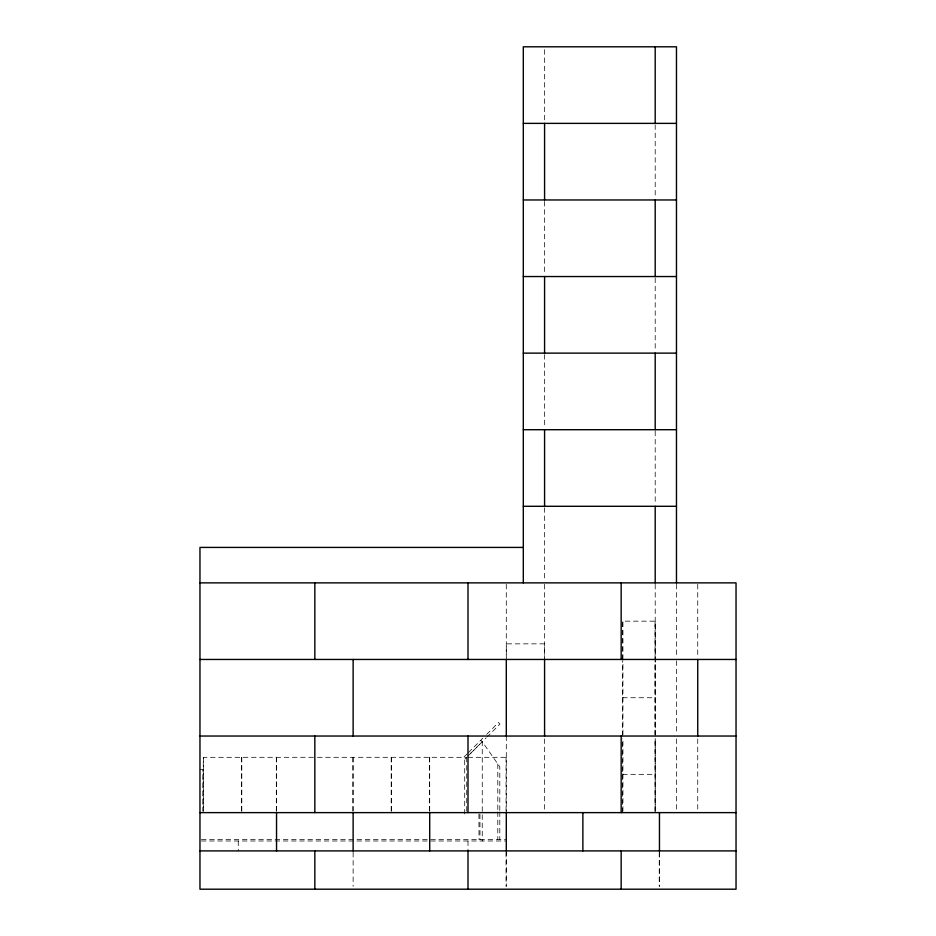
<?xml version="1.0" encoding="UTF-8"?>
<svg xmlns="http://www.w3.org/2000/svg" width="936" height="936" viewBox="0 0 936 936"><rect width="100%" height="100%" fill="white"/><g stroke="black" fill="none" stroke-linecap="round" stroke-linejoin="round"><path stroke-width="0.7" stroke-dasharray="4.68 3.51" d="M464.701 814.039L464.701 759.318L466.654 757.364M506.294 659.459L506.294 643.851L544.577 643.851L544.577 658.031M622.604 812.623L622.604 738.878M622.604 736.035L622.604 660.875M622.604 659.459L622.604 621.165L655.2 621.165L655.2 734.596M622.943 811.196L622.943 738.878M622.943 734.62L622.943 660.875M622.943 659.459L622.943 621.165M655.06 811.196L655.06 738.878M655.06 734.62L655.06 660.875M655.06 659.459L655.06 621.165M655.2 812.623L655.2 738.878L655.2 811.173M655.2 736.035L655.2 660.875M470.551 753.457L482.251 741.71L480.753 740.271M467.333 753.691L463.203 757.821L464.701 759.318L466.771 757.259M468.363 752.661L482.719 738.305M486.65 734.374L498.443 722.569L499.953 724.078L487.165 736.854M467.801 756.23L486.182 737.837M622.604 697.741L655.2 697.741M313.42 757.306L203.287 757.306L203.287 811.161M317.444 757.306L466.584 757.306M468 757.306L506.294 757.306M199.965 769.369L202.796 769.369L202.796 811.173M622.604 774.329L655.2 774.329M201.415 839.569L506.294 839.569M201.38 840.984L506.294 840.984M697.741 584.321L697.741 658.008M697.741 738.925L697.741 811.173M676.471 584.321L676.471 658.008M676.471 660.898L676.471 734.596M676.471 738.925L676.471 811.173M659.459 852.322L659.459 886.369M659.225 852.322L659.225 886.369M655.2 124.827L655.2 197.075M655.2 277.992L655.2 351.679M655.2 431.157L655.2 504.843M655.2 584.321L655.2 658.031M544.577 49.69L544.577 121.937M544.577 201.404L544.577 275.102M544.577 354.568L544.577 428.267M544.577 507.733L544.577 581.431M544.577 584.321L544.577 659.459M544.577 738.925L544.577 811.173M506.294 584.321L506.294 658.008M506.294 736.035L506.294 812.623M506.294 850.906L506.294 886.369M506.06 757.306L506.06 811.161M506.06 852.322L506.06 886.369M499.801 810.459L499.801 766.806L482.251 741.71L482.251 840.984M499.801 811.91L499.801 839.569M497.8 763.94L497.8 810.471M497.8 811.933L497.8 839.569M479.946 814.039L479.992 839.569M478.94 814.039L478.998 839.569M468 840.984L468 850.906M466.713 757.306L466.713 811.126M429.706 757.306L429.706 812.623M429.484 757.306L429.484 811.161M391.423 757.306L391.423 812.623M391.19 757.306L391.19 811.161M353.129 757.306L353.129 812.623M353.129 852.322L353.129 886.369M352.895 757.306L352.895 811.161M276.541 757.306L276.541 812.623M276.319 757.306L276.319 811.161M241.804 757.306L241.804 812.623M241.57 757.306L241.57 811.161M238.259 840.984L238.259 850.906M203.51 757.306L203.51 812.623"/><path stroke-width="1.4" d="M523.306 123.376L676.471 123.376M523.306 199.965L676.471 199.965M523.306 276.541L676.471 276.541M523.306 353.129L676.471 353.129M523.306 429.706L676.471 429.706M523.306 506.294L676.471 506.294M523.306 547.42L199.965 547.42L199.965 889.2L736.035 889.2L736.035 582.871L199.965 582.871M199.965 659.459L736.035 659.459M199.965 736.035L736.035 736.035M199.965 812.623L736.035 812.623M199.965 850.906L736.035 850.906M697.741 659.459L697.741 736.035M676.471 582.871L676.471 46.8L523.306 46.8L523.306 582.871M659.459 812.623L659.459 850.906M655.2 46.8L655.2 123.376M655.2 199.965L655.2 276.541M655.2 353.129L655.2 429.706M655.2 506.294L655.2 582.871M621.165 582.871L621.165 659.459M621.165 736.035L621.165 812.623M621.165 850.906L621.165 889.2M582.871 812.623L582.871 850.906M544.577 123.376L544.577 199.965M544.577 276.541L544.577 353.129M544.577 429.706L544.577 506.294M544.577 659.459L544.577 736.035M506.294 659.459L506.294 736.035M506.294 812.623L506.294 850.906M468 582.871L468 659.459M468 736.035L468 812.623M468 850.906L468 889.2M429.706 812.623L429.706 850.906M353.129 659.459L353.129 736.035M353.129 812.623L353.129 850.906M314.835 582.871L314.835 659.459M314.835 736.035L314.835 812.623M314.835 850.906L314.835 889.2M276.541 812.623L276.541 850.906"/></g></svg>
